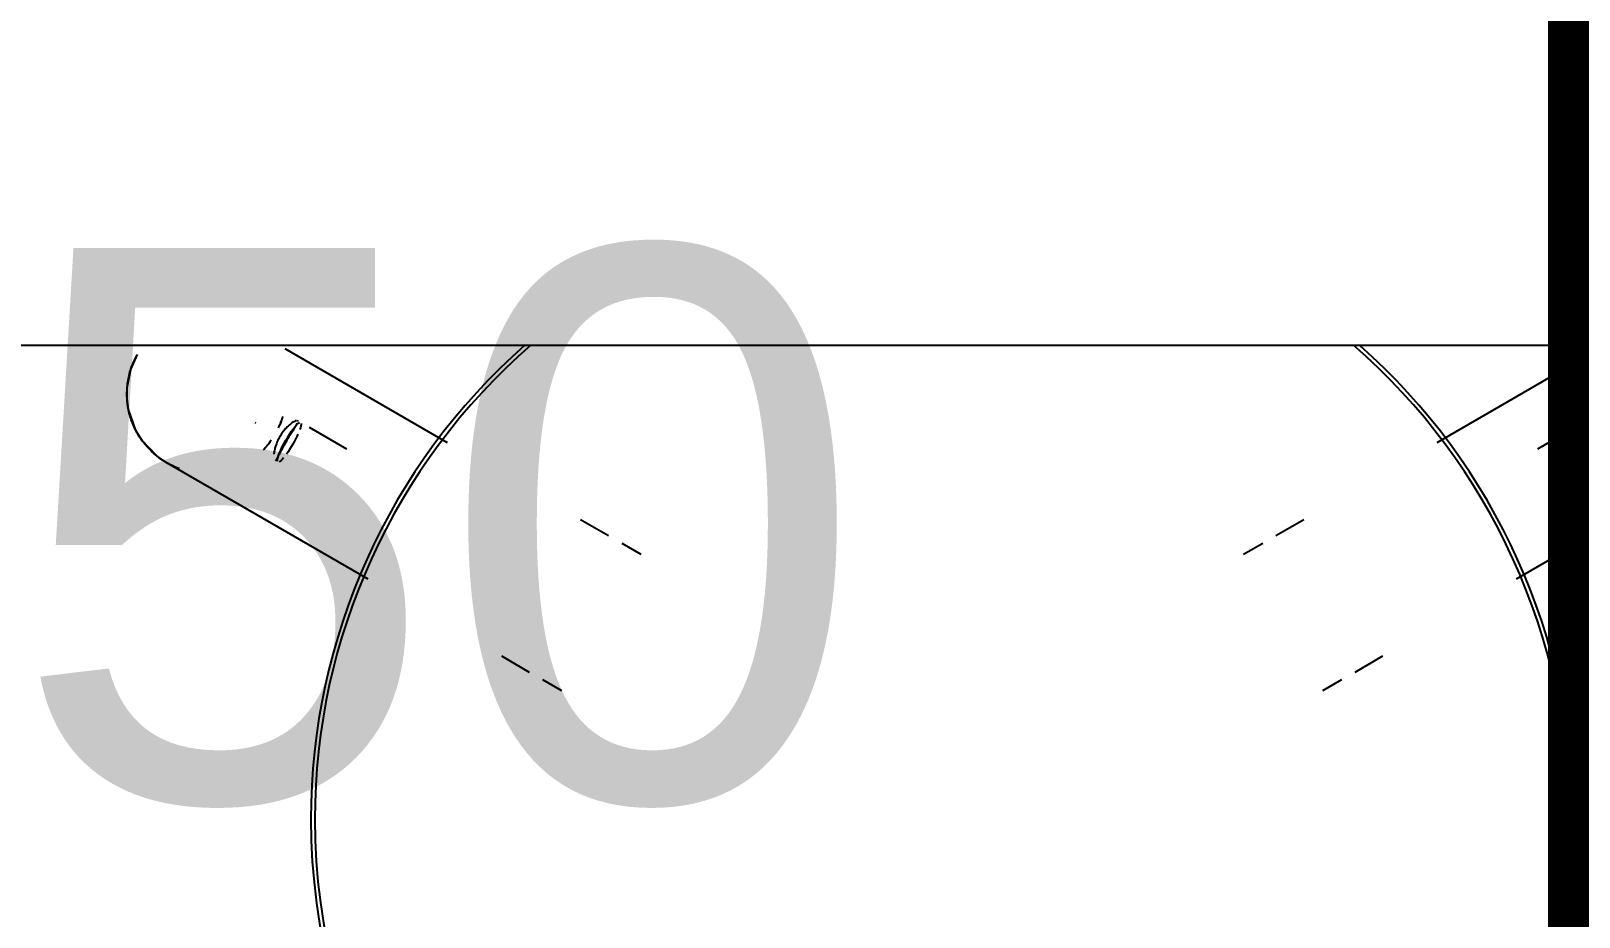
# Model space of a CAD drawing. Header units: millimetres. Extents: x 148480 to 578986, y 39883 to 155062.
# Drawn here: x 252389 to 252950, y 122574 to 122895 of the extents above; entities that cross this region are included whole.
import ezdxf

# ---------------------------------------------------------------- set-up
doc = ezdxf.new("R2010")
doc.units = ezdxf.units.MM
for name, color, linetype in [('HATCH', 8, 'Continuous'), ('Hatch 01_UC', 7, 'Continuous'), ('I - MODULAR', 44, 'Continuous'), ('Layer4', 6, 'Continuous'), ('M-HVAC VRV PIPE', 4, 'Continuous'), ('M-HVAC-BOF', 6, 'Continuous')]:
    doc.layers.add(name, color=color, linetype=linetype)
doc.styles.add('ARAIL', font='arial.ttf')

# ---------------------------------------------------------------- blocks, each defined once
blk = doc.blocks.new('GFC1')
at = {"color": 8}
for p, q in [((325221.02, 123703.8), (325231.13, 123697.97)), ((325221.02, 123703.8), (325231.13, 123697.97)), ((325472.99, 123697.97), (325483.09, 123703.8)), ((325472.99, 123697.97), (325483.09, 123703.8)), ((325235.9, 123695.22), (325242.8, 123691.23)), ((325235.9, 123695.22), (325242.8, 123691.23)), ((325461.31, 123691.23), (325468.22, 123695.22)), ((325461.31, 123691.23), (325468.22, 123695.22)), ((325202.53, 123648.44), (325192.42, 123654.27)), ((325202.53, 123648.44), (325192.42, 123654.27)), ((325511.69, 123654.27), (325501.59, 123648.44)), ((325511.69, 123654.27), (325501.59, 123648.44)), ((325214.2, 123641.7), (325207.29, 123645.68)), ((325214.2, 123641.7), (325207.29, 123645.68)), ((325496.82, 123645.68), (325489.91, 123641.7)), ((325496.82, 123645.68), (325489.91, 123641.7))]:
    blk.add_line(p, q, dxfattribs=at)
at = {"layer": 'I - MODULAR', "color": 8}
for p, q in [((325113.78, 123765.72), (325172.66, 123731.73)), ((325113.78, 123765.72), (325172.66, 123731.73)), ((325531.45, 123731.73), (325590.33, 123765.72)), ((325531.45, 123731.73), (325590.33, 123765.72)), ((325103.31, 123738.64), (325103.12, 123738.85)), ((325103.31, 123738.64), (325103.12, 123738.85)), ((325122.67, 123737.2), (325136.21, 123729.39)), ((325122.67, 123737.2), (325136.21, 123729.39)), ((325567.9, 123729.39), (325581.44, 123737.2)), ((325567.9, 123729.39), (325581.44, 123737.2)), ((325144.08, 123682.18), (325071.06, 123724.34)), ((325144.08, 123682.18), (325071.06, 123724.34)), ((325633.05, 123724.34), (325560.03, 123682.18)), ((325633.05, 123724.34), (325560.03, 123682.18))]:
    blk.add_line(p, q, dxfattribs=at)
at = {"layer": 'I - MODULAR', "color": 8, "linetype": 'Continuous'}
blk.add_lwpolyline([(327657.96, 123766.83), (323757.96, 123766.83), (323757.96, 124366.83), (327657.96, 124366.83)], close=True, dxfattribs=at)
at = {"layer": 'I - MODULAR', "color": 8, "flags": 128}
blk.add_lwpolyline([(325071.06, 123724.35), (325067.59, 123726.69), (325062.01, 123732.52), (325059.86, 123736.01), (325057.16, 123743.61), (325056.65, 123747.54), (325056.69, 123751.65), (325057.98, 123758.09), (325060.39, 123763.52)], dxfattribs=at)
blk.add_lwpolyline([(325071.06, 123724.35), (325067.59, 123726.69), (325062.01, 123732.52), (325059.86, 123736.01), (325057.16, 123743.61), (325056.65, 123747.54), (325056.69, 123751.65), (325057.98, 123758.09), (325060.39, 123763.52)], dxfattribs=at)
at = {"layer": 'I - MODULAR', "color": 8}
for radius, start, end in [(228.8, 131.4051, 180), (228.8, 131.4051, 180), (228.8, 131.4051, 180), (228.8, 131.4051, 180), (227.37, 130.9628, 180), (227.37, 130.9628, 180), (227.37, 0, 49.0372), (227.37, 0, 49.0372), (228.8, 0, 48.5949), (228.8, 0, 48.5949), (228.8, 0, 48.5949), (228.8, 0, 48.5949), (228.8, 180, 0), (228.8, 180, 0), (228.8, 180, 0), (228.8, 180, 0), (227.37, 180, 0), (227.37, 180, 0)]:
    blk.add_arc((325352.06, 123595.22), radius, start, end, dxfattribs=at)
at = {"layer": 'I - MODULAR', "color": 8, "extrusion": (0, 0, -1)}
for start_param, end_param in [(0.261799, 2.879793), (0.261799, 2.879793), (3.403392, 3.926991), (3.403392, 3.926991), (4.18879, 5.235988), (4.18879, 5.235988), (5.497787, 6.021386), (5.497787, 6.021386)]:
    blk.add_ellipse((325115.42, 123731.75), major_axis=(-4.17, -7.23), ratio=0.173648, start_param=start_param, end_param=end_param, dxfattribs=at)
at = {"layer": 'I - MODULAR', "color": 8}
for points, knots in [([(325075.58, 123722.22), (325074.01, 123722.8), (325070.98, 123724.24), (325066.85, 123727.1), (325063.31, 123730.65), (325060.39, 123734.73), (325058.26, 123739.29), (325056.9, 123744.16), (325056.46, 123749.15), (325056.99, 123755.87), (325058.69, 123760.49), (325060.4, 123763.52)], [-0.5555556, -0.5555556, -0.5555556, -0.5555556, -0.5, -0.4444444, -0.3888889, -0.3333333, -0.2777778, -0.2222222, -0.1666667, -0.1111111, 0, 0, 0, 0]), ([(325075.59, 123722.22), (325074.42, 123722.65), (325072.34, 123723.57), (325069.41, 123725.3), (325066.43, 123727.52), (325063.31, 123730.65), (325060.39, 123734.74), (325058.26, 123739.29), (325056.9, 123744.13), (325056.46, 123749.14), (325056.86, 123754.19), (325058.13, 123758.92), (325059.55, 123762), (325060.4, 123763.52)], [-0.5555556, -0.5555556, -0.5555556, -0.5555556, -0.5138889, -0.4791667, -0.4444444, -0.3888889, -0.3333333, -0.2777778, -0.2222222, -0.1666667, -0.1111111, -0.0555556, 0, 0, 0, 0]), ([(325075.58, 123722.22), (325074.01, 123722.8), (325070.98, 123724.24), (325066.85, 123727.1), (325063.31, 123730.65), (325060.39, 123734.73), (325058.26, 123739.29), (325056.9, 123744.16), (325056.46, 123749.15), (325056.99, 123755.87), (325058.69, 123760.49), (325060.4, 123763.52)], [-0.5555556, -0.5555556, -0.5555556, -0.5555556, -0.5, -0.4444444, -0.3888889, -0.3333333, -0.2777778, -0.2222222, -0.1666667, -0.1111111, 0, 0, 0, 0]), ([(325075.59, 123722.22), (325074.42, 123722.65), (325072.34, 123723.57), (325069.41, 123725.3), (325066.43, 123727.52), (325063.31, 123730.65), (325060.39, 123734.74), (325058.26, 123739.29), (325056.9, 123744.13), (325056.46, 123749.14), (325056.86, 123754.19), (325058.13, 123758.92), (325059.55, 123762), (325060.4, 123763.52)], [-0.5555556, -0.5555556, -0.5555556, -0.5555556, -0.5138889, -0.4791667, -0.4444444, -0.3888889, -0.3333333, -0.2777778, -0.2222222, -0.1666667, -0.1111111, -0.0555556, 0, 0, 0, 0]), ([(325113.04, 123741.13), (325112.86, 123740.52), (325112.42, 123739.12), (325111.79, 123737.75), (325111.42, 123736.97)], [-0.07703691, -0.07703691, -0.07703691, -0.07703691, -0.05555556, -0.0274858, -0.0274858, -0.0274858, -0.0274858]), ([(325113.04, 123741.13), (325112.86, 123740.52), (325112.42, 123739.12), (325111.79, 123737.75), (325111.42, 123736.97)], [-0.07703691, -0.07703691, -0.07703691, -0.07703691, -0.05555556, -0.0274858, -0.0274858, -0.0274858, -0.0274858]), ([(325118.03, 123739.64), (325117.83, 123739.59), (325117.46, 123739.44), (325116.86, 123739.09), (325116.36, 123738.76), (325115.83, 123738.35), (325115.27, 123737.87), (325114.69, 123737.32), (325113.92, 123736.51), (325112.97, 123735.34), (325112.29, 123734.28), (325111.98, 123733.74)], [-0.8571429, -0.8571429, -0.8571429, -0.8571429, -0.7142857, -0.6428571, -0.5714286, -0.5, -0.4285714, -0.3571429, -0.2857143, -0.1428571, 0, 0, 0, 0]), ([(325118.03, 123739.64), (325117.83, 123739.59), (325117.46, 123739.44), (325116.86, 123739.09), (325116.36, 123738.76), (325115.83, 123738.35), (325115.27, 123737.87), (325114.69, 123737.32), (325113.92, 123736.51), (325112.97, 123735.34), (325112.29, 123734.28), (325111.98, 123733.74)], [-0.8571429, -0.8571429, -0.8571429, -0.8571429, -0.7142857, -0.6428571, -0.5714286, -0.5, -0.4285714, -0.3571429, -0.2857143, -0.1428571, 0, 0, 0, 0]), ([(325114.49, 123732.29), (325114.8, 123732.83), (325115.44, 123733.91), (325116.23, 123735.17), (325116.82, 123736.09), (325117.23, 123736.73), (325117.6, 123737.32), (325117.93, 123737.85), (325118.2, 123738.32), (325118.34, 123738.59), (325118.39, 123738.71)], [-1, -1, -1, -1, -0.8571429, -0.7142857, -0.6428571, -0.5714286, -0.5, -0.4285714, -0.3571429, -0.2857143, -0.2857143, -0.2857143, -0.2857143]), ([(325114.49, 123732.29), (325114.8, 123732.83), (325115.44, 123733.91), (325116.23, 123735.17), (325116.82, 123736.09), (325117.23, 123736.73), (325117.6, 123737.32), (325117.93, 123737.85), (325118.2, 123738.32), (325118.34, 123738.59), (325118.39, 123738.71)], [-1, -1, -1, -1, -0.8571429, -0.7142857, -0.6428571, -0.5714286, -0.5, -0.4285714, -0.3571429, -0.2857143, -0.2857143, -0.2857143, -0.2857143]), ([(325111.98, 123733.74), (325111.66, 123733.19), (325111.09, 123732.07), (325110.55, 123730.67), (325110.23, 123729.6), (325110.04, 123728.82), (325109.91, 123728.1), (325109.85, 123727.66), (325109.83, 123727.44)], [-1, -1, -1, -1, -0.8571429, -0.7142857, -0.6428571, -0.5714286, -0.5, -0.4285714, -0.4285714, -0.4285714, -0.4285714]), ([(325111.98, 123733.74), (325111.66, 123733.19), (325111.09, 123732.07), (325110.55, 123730.67), (325110.23, 123729.6), (325110.04, 123728.82), (325109.91, 123728.1), (325109.85, 123727.66), (325109.83, 123727.44)], [-1, -1, -1, -1, -0.8571429, -0.7142857, -0.6428571, -0.5714286, -0.5, -0.4285714, -0.4285714, -0.4285714, -0.4285714]), ([(325110.45, 123725.22), (325110.58, 123725.31), (325110.79, 123725.55), (325111.12, 123726.06), (325111.39, 123726.53), (325111.69, 123727.07), (325112.01, 123727.69), (325112.36, 123728.37), (325112.86, 123729.34), (325113.56, 123730.65), (325114.17, 123731.74), (325114.49, 123732.29)], [-0.8571429, -0.8571429, -0.8571429, -0.8571429, -0.7142857, -0.6428571, -0.5714286, -0.5, -0.4285714, -0.3571429, -0.2857143, -0.1428571, 0, 0, 0, 0]), ([(325110.45, 123725.22), (325110.58, 123725.31), (325110.79, 123725.55), (325111.12, 123726.06), (325111.39, 123726.53), (325111.69, 123727.07), (325112.01, 123727.69), (325112.36, 123728.37), (325112.86, 123729.34), (325113.56, 123730.65), (325114.17, 123731.74), (325114.49, 123732.29)], [-0.8571429, -0.8571429, -0.8571429, -0.8571429, -0.7142857, -0.6428571, -0.5714286, -0.5, -0.4285714, -0.3571429, -0.2857143, -0.1428571, 0, 0, 0, 0])]:
    blk.add_open_spline(points, degree=3, knots=knots, dxfattribs=at)
for points in [[(325113.04, 123741.11), (325112.63, 123739.7), (325112.03, 123738.33), (325111.39, 123736.96)], [(325113.04, 123741.11), (325112.63, 123739.7), (325112.03, 123738.33), (325111.39, 123736.96)], [(325118.59, 123739.32), (325118.6, 123739.47), (325118.56, 123739.58), (325118.47, 123739.63)], [(325118.59, 123739.32), (325118.6, 123739.47), (325118.56, 123739.58), (325118.47, 123739.63)], [(325108.88, 123732.47), (325108, 123731.23), (325107.04, 123730.09), (325106.01, 123729.02)], [(325108.87, 123732.47), (325107.99, 123731.23), (325107.04, 123730.08), (325106.01, 123729.02)], [(325108.88, 123732.47), (325108, 123731.23), (325107.04, 123730.09), (325106.01, 123729.02)], [(325108.87, 123732.47), (325107.99, 123731.23), (325107.04, 123730.08), (325106.01, 123729.02)]]:
    blk.add_open_spline(points, degree=3, dxfattribs=at)
blk = doc.blocks.new('celling')
at = {"layer": 'HATCH'}
h = blk.add_hatch(color=8, dxfattribs=at)
h.dxf.hatch_style = 1
edge = h.paths.add_edge_path(flags=16)
edge.add_line((332844, 71504.14), (332844, 62144.56))
edge.add_ellipse((333594, 62144.56), major_axis=(750, 0), ratio=1, start_angle=180, end_angle=270)
edge.add_line((333594, 61394.56), (337293.66, 61394.56))
edge.add_ellipse((337293.66, 62144.56), major_axis=(750, 0), ratio=1, start_angle=270, end_angle=360)
edge.add_line((338043.66, 62144.56), (338043.66, 71504.14))
edge.add_ellipse((337293.66, 71504.14), major_axis=(750, 0), ratio=1, start_angle=0, end_angle=90)
edge.add_line((337293.66, 72254.14), (333594, 72254.14))
edge.add_ellipse((333594, 71504.14), major_axis=(750, 0), ratio=1, start_angle=90, end_angle=180)
edge = h.paths.add_edge_path()
edge.add_line((332769, 71504.14), (332769, 62144.56))
edge.add_ellipse((333594, 62144.56), major_axis=(825, 0), ratio=1, start_angle=180, end_angle=270)
edge.add_line((333594, 61319.56), (337293.66, 61319.56))
edge.add_ellipse((337293.66, 62144.56), major_axis=(825, 0), ratio=1, start_angle=270, end_angle=360)
edge.add_line((338118.66, 62144.56), (338118.66, 71504.14))
edge.add_ellipse((337293.66, 71504.14), major_axis=(825, 0), ratio=1, start_angle=0, end_angle=90)
edge.add_line((337293.66, 72329.14), (333594, 72329.14))
edge.add_ellipse((333594, 71504.14), major_axis=(825, 0), ratio=1, start_angle=90, end_angle=180)
at = {"layer": 'Hatch 01_UC', "linetype": 'Continuous', "lineweight": 0, "transparency": 33554597}
h = blk.add_hatch(dxfattribs=at)
h.set_pattern_fill('ANSI31', color=8, scale=60, angle=180)
h.set_pattern_definition([(225, (368922.34, 87872.28), (134.70384, -134.70384), [])])
edge = h.paths.add_edge_path(flags=16)
edge.add_line((332769, 71504.14), (332769, 62144.56))
edge.add_ellipse((333594, 62144.56), major_axis=(825, 0), ratio=1, start_angle=180, end_angle=270)
edge.add_line((333594, 61319.56), (337293.66, 61319.56))
edge.add_ellipse((337293.66, 62144.56), major_axis=(825, 0), ratio=1, start_angle=270, end_angle=360)
edge.add_line((338118.66, 62144.56), (338118.66, 71504.14))
edge.add_ellipse((337293.66, 71504.14), major_axis=(825, 0), ratio=1, start_angle=0, end_angle=90)
edge.add_line((337293.66, 72329.14), (333594, 72329.14))
edge.add_ellipse((333594, 71504.14), major_axis=(825, 0), ratio=1, start_angle=90, end_angle=180)
h.paths.add_polyline_path([(338525.94, 73284.14), (331794, 73284.14), (331794, 66987.35), (331794, 60362.06), (338762.75, 60362.06), (338762.75, 60894.56), (339095.25, 60894.56), (339095.25, 69869.14), (338534, 69869.14), (338534, 70934.14), (339093.66, 70934.14), (339093.66, 73284.14)])
h = blk.add_hatch(dxfattribs=at)
h.set_pattern_fill('ANSI31', color=8, scale=60, angle=180)
h.set_pattern_definition([(225, (-25813.7, -9e-10), (134.70384, -134.70384), [])])
edge = h.paths.add_edge_path(flags=16)
edge.add_line((333094, 71504.14), (333094, 62144.56))
edge.add_ellipse((333594, 62144.56), major_axis=(500, 0), ratio=1, start_angle=180, end_angle=270)
edge.add_line((333594, 61644.56), (337293.66, 61644.56))
edge.add_ellipse((337293.66, 62144.56), major_axis=(500, 0), ratio=1, start_angle=270, end_angle=360)
edge.add_line((337793.66, 62144.56), (337793.66, 71504.14))
edge.add_ellipse((337293.66, 71504.14), major_axis=(500, 0), ratio=1, start_angle=0, end_angle=90)
edge.add_line((337293.66, 72004.14), (333594, 72004.14))
edge.add_ellipse((333594, 71504.14), major_axis=(500, 0), ratio=1, start_angle=90, end_angle=180)
edge = h.paths.add_edge_path()
edge.add_line((332844, 71504.14), (332844, 62144.56))
edge.add_ellipse((333594, 62144.56), major_axis=(750, 0), ratio=1, start_angle=180, end_angle=270)
edge.add_line((333594, 61394.56), (337293.66, 61394.56))
edge.add_ellipse((337293.66, 62144.56), major_axis=(750, 0), ratio=1, start_angle=270, end_angle=360)
edge.add_line((338043.66, 62144.56), (338043.66, 71504.14))
edge.add_ellipse((337293.66, 71504.14), major_axis=(750, 0), ratio=1, start_angle=0, end_angle=90)
edge.add_line((337293.66, 72254.14), (333594, 72254.14))
edge.add_ellipse((333594, 71504.14), major_axis=(750, 0), ratio=1, start_angle=90, end_angle=180)

msp = doc.modelspace()

# ---------------------------------------------------------------- block references
at = {"layer": 'Layer4', "linetype": 'Continuous', "rotation": 360}
msp.add_blockref('GFC1', (-72632.43, -985.99), dxfattribs=at)

# ---------------------------------------------------------------- next in the draw order: linework, layer by layer
at = {"layer": 'M-HVAC VRV PIPE', "color": 150, "linetype": 'Continuous'}
msp.add_lwpolyline([(250794.48, 124892.22, 20, 20, 0), (251097.14, 124892.22, 20, 20, 0), (251097.14, 124533.45, 20, 20, 0), (252949.23, 124533.45, 20, 20, 0), (252949.23, 122099.94, 0, 0, 0)], format="xyseb", dxfattribs=at)

# ---------------------------------------------------------------- next in the draw order: block references
at = {"layer": 'Hatch 01_UC', "color": 252, "linetype": 'Continuous', "true_color": 0x939598, "rotation": 360}
msp.add_blockref('celling', (-82402.19, 52046.64), dxfattribs=at)

# ---------------------------------------------------------------- next in the draw order: texts
at = {"layer": 'M-HVAC-BOF', "color": 6, "lineweight": -2, "insert": (250774.7, 122816.19), "char_height": 200, "width": 1944.9257, "attachment_point": 1, "style": 'ARAIL'}
msp.add_mtext('BO UNIT+2450', dxfattribs=at)

doc.saveas('drawing.dxf')
